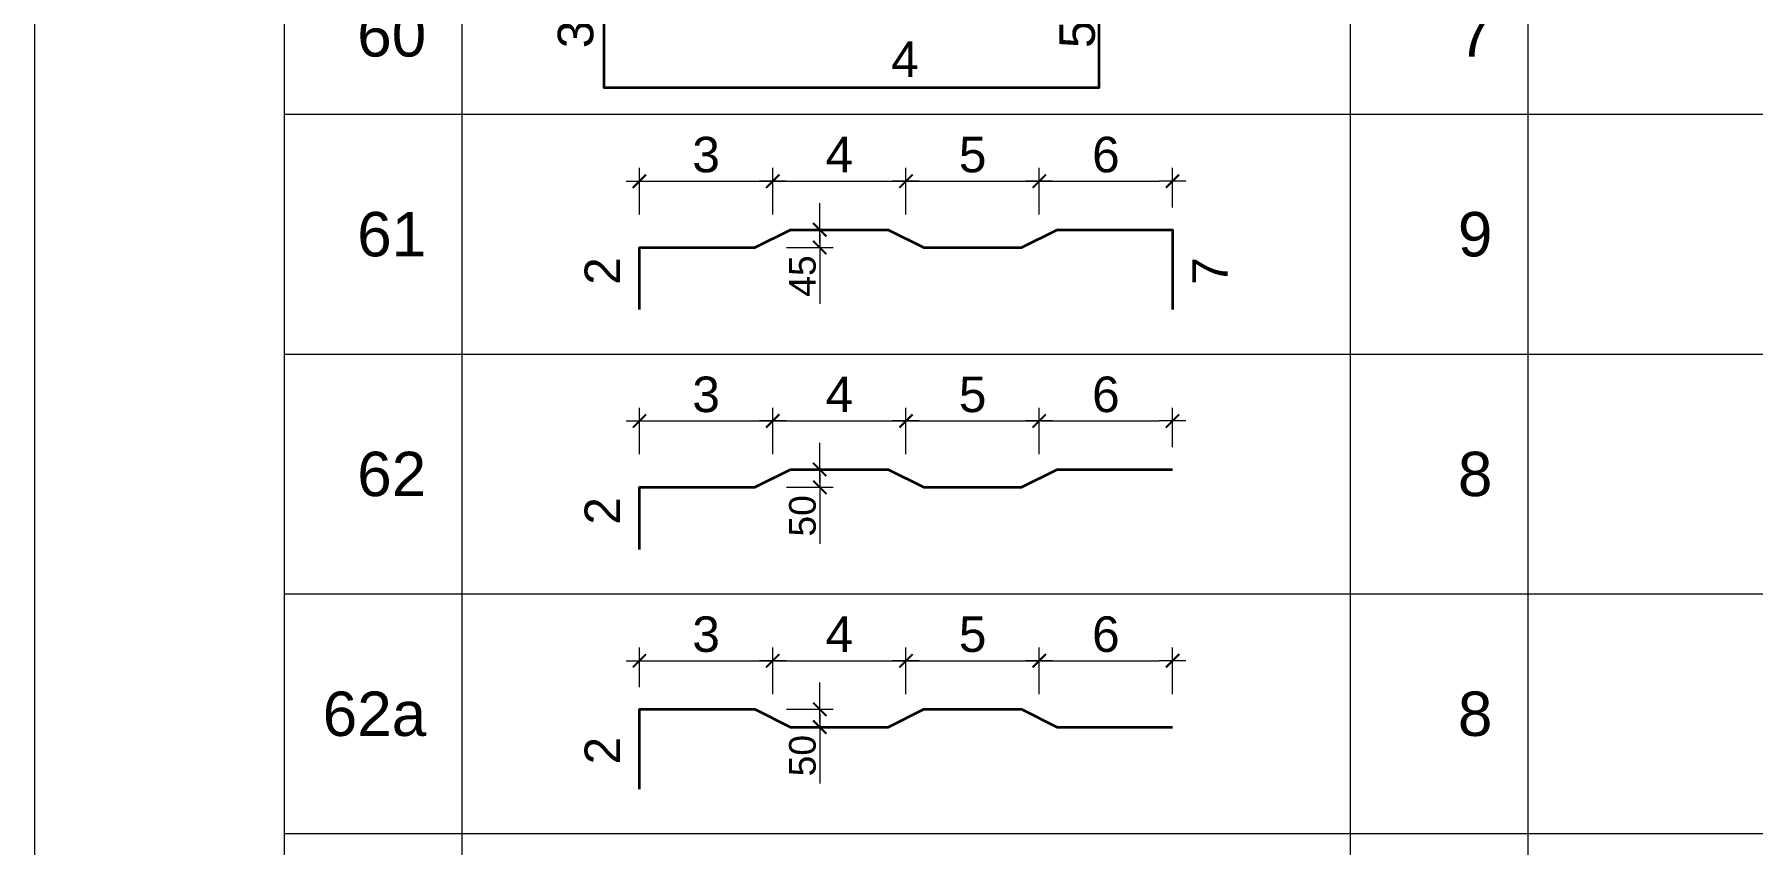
# Model space of a CAD drawing. Header units: millimetres. Extents: x -211477 to 1328726, y -15421 to 98394.
# Drawn here: x -120121 to -115286, y 80267 to 82548 of the extents above; entities that cross this region are included whole.
import ezdxf
from ezdxf.enums import TextEntityAlignment as Align

# ---------------------------------------------------------------- set-up
doc = ezdxf.new("R2010")
doc.units = ezdxf.units.MM
doc.header["$MEASUREMENT"] = 0
for name, color, linetype, lineweight in [('kata_net khung', 3, 'Continuous', 20), ('kata_text', 7, 'Continuous', 30), ('kata_thep chu', 1, 'Continuous', 35), ('NDC_S_DIM', 1, 'Continuous', 9), ('NDC_S_VN TEXT', 7, 'Continuous', 20)]:
    doc.layers.add(name, color=color, linetype=linetype, lineweight=lineweight)
doc.styles.add('ARIAL', font='arial.ttf', dxfattribs={"width": 0.8})
doc.styles.add('kata_text', font='arial.ttf', dxfattribs={"width": 0.8})
doc.dimstyles.new('kata_dim_50', dxfattribs={"dimscale": 50, "dimtxt": 2.5, "dimasz": 1.5, "dimexe": 1.5, "dimexo": 2.5, "dimtad": 1, "dimdec": 0, "dimzin": 0, "dimdsep": 46, "dimtxsty": 'kata_text', "dimblk": 'kata_block_ArchTick', "dimcen": 0.09, "dimdle": 1.2, "dimclrd": 8, "dimclre": 8, "dimclrt": 3, "dimadec": 0, "dimazin": 0, "dimtfac": 1, "dimtdec": 0, "dimtix": 1, "dimtofl": 0, "dimtmove": 0, "dimatfit": 3, "dimfxl": 3.75, "dimfxlon": 1, "dimtolj": 1, "dimtzin": 0, "dimarcsym": 0})

# ---------------------------------------------------------------- blocks, each defined once
blk = doc.blocks.new('dang60')
at = {"layer": 'kata_net khung'}
for p, q in [((0, 0), (0, -900)), ((1405.3, 0), (1405.3, -900)), ((2405.3, 0), (2405.3, -900)), ((7405.3, 0), (7405.3, -900)), ((8405.3, 0), (8405.3, -900)), ((1405.3, -900), (17405.3, -900))]:
    blk.add_line(p, q, dxfattribs=at)
at = {"layer": 'kata_thep chu'}
blk.add_lwpolyline([(3955.3, -150), (3205.3, -150), (3205.3, -750), (5993.2, -750), (5993.2, -150), (7009.9, -150)], dxfattribs=at)
at = {"layer": 'kata_text', "style": 'kata_text'}
blk.add_attdef('003', text='', height=200, rotation=90, dxfattribs=at).set_placement((3205.3, -450), align=Align.BOTTOM_CENTER)
for tag, p in [('002', (3355.3, -225)), ('006', (6318.8, -225))]:
    blk.add_attdef(tag, text='', height=200, dxfattribs=at).set_placement(p, align=Align.TOP_LEFT)
blk.add_attdef('005', text='', height=200, rotation=90, dxfattribs=at).set_placement((5768.2, -450), align=Align.TOP_CENTER)
for tag, p in [('001', (2205.3, -450)), ('007', (8205.3, -450)), ('008', (10205.3, -450)), ('009', (11205.3, -450)), ('010', (12205.3, -450)), ('011', (13205.3, -449.7)), ('012', (15205.3, -450)), ('013', (17205.3, -450))]:
    blk.add_attdef(tag, text='', height=250, dxfattribs=at).set_placement(p, align=Align.MIDDLE_RIGHT)
blk.add_attdef('004', text='', height=200, dxfattribs=at).set_placement((4899.2, -750), align=Align.BOTTOM_CENTER)
blk = doc.blocks.new('kata_block_ArchTick')
at = {"color": 8}
blk.add_line((1, 0), (-1, 0), dxfattribs=at)
at = {"color": 8, "const_width": 0.15}
blk.add_lwpolyline([(-0.5, -0.5), (0.5, 0.5)], dxfattribs=at)
blk = doc.blocks.new('*D301')
at = {"color": 8, "lineweight": -2, "transparency": 16777216}
for p, q in [((3405.3, -564.3), (3405.3, -301.8)), ((3480.3, -376.8), (4080.3, -376.8)), ((4155.3, -564.3), (4155.3, -301.8))]:
    blk.add_line(p, q, dxfattribs=at)
at = {"color": 8, "lineweight": -2, "transparency": 16777216, "xscale": 75, "yscale": 75, "zscale": 75, "rotation": 180}
blk.add_blockref('kata_block_ArchTick', (3405.3, -376.8), dxfattribs=at)
at = {"color": 8, "lineweight": -2, "transparency": 16777216, "xscale": 75, "yscale": 75, "zscale": 75}
blk.add_blockref('kata_block_ArchTick', (4155.3, -376.8), dxfattribs=at)
blk = doc.blocks.new('*D302')
at = {"color": 8, "lineweight": -2, "transparency": 16777216}
for p, q in [((4155.3, -564.3), (4155.3, -301.8)), ((4230.3, -376.8), (4830.3, -376.8)), ((4905.3, -564.3), (4905.3, -301.8))]:
    blk.add_line(p, q, dxfattribs=at)
at = {"color": 8, "lineweight": -2, "transparency": 16777216, "xscale": 75, "yscale": 75, "zscale": 75, "rotation": 180}
blk.add_blockref('kata_block_ArchTick', (4155.3, -376.8), dxfattribs=at)
at = {"color": 8, "lineweight": -2, "transparency": 16777216, "xscale": 75, "yscale": 75, "zscale": 75}
blk.add_blockref('kata_block_ArchTick', (4905.3, -376.8), dxfattribs=at)
blk = doc.blocks.new('*D303')
at = {"color": 8, "lineweight": -2, "transparency": 16777216}
for p, q in [((4905.3, -564.3), (4905.3, -301.8)), ((4980.3, -376.8), (5580.3, -376.8)), ((5655.3, -564.3), (5655.3, -301.8))]:
    blk.add_line(p, q, dxfattribs=at)
at = {"color": 8, "lineweight": -2, "transparency": 16777216, "xscale": 75, "yscale": 75, "zscale": 75, "rotation": 180}
blk.add_blockref('kata_block_ArchTick', (4905.3, -376.8), dxfattribs=at)
at = {"color": 8, "lineweight": -2, "transparency": 16777216, "xscale": 75, "yscale": 75, "zscale": 75}
blk.add_blockref('kata_block_ArchTick', (5655.3, -376.8), dxfattribs=at)
blk = doc.blocks.new('*D304')
at = {"color": 8, "lineweight": -2, "transparency": 16777216}
for p, q in [((5655.3, -564.3), (5655.3, -301.8)), ((5730.3, -376.8), (6330.3, -376.8)), ((6405.3, -525), (6405.3, -301.8))]:
    blk.add_line(p, q, dxfattribs=at)
at = {"color": 8, "lineweight": -2, "transparency": 16777216, "xscale": 75, "yscale": 75, "zscale": 75, "rotation": 180}
blk.add_blockref('kata_block_ArchTick', (5655.3, -376.8), dxfattribs=at)
at = {"color": 8, "lineweight": -2, "transparency": 16777216, "xscale": 75, "yscale": 75, "zscale": 75}
blk.add_blockref('kata_block_ArchTick', (6405.3, -376.8), dxfattribs=at)
blk = doc.blocks.new('*D305')
at = {"color": 8, "lineweight": -2, "transparency": 16777216}
for p, q in [((4419.9, -575), (4419.9, -500)), ((4380.3, -650), (4494.9, -650)), ((4232.4, -750), (4494.9, -750)), ((4419.9, -825), (4419.9, -1068.1))]:
    blk.add_line(p, q, dxfattribs=at)
at = {"color": 8, "lineweight": -2, "transparency": 16777216, "xscale": 75, "yscale": 75, "zscale": 75}
for p, rotation in [((4419.9, -650), 270), ((4419.9, -750), 90)]:
    blk.add_blockref('kata_block_ArchTick', p, dxfattribs=dict(at, rotation=rotation))
blk = doc.blocks.new('*D309')
at = {"color": 8, "lineweight": -2, "transparency": 16777216}
for p, q in [((3405.3, -564.3), (3405.3, -301.8)), ((3480.3, -376.8), (4080.3, -376.8)), ((4155.3, -564.3), (4155.3, -301.8))]:
    blk.add_line(p, q, dxfattribs=at)
at = {"color": 8, "lineweight": -2, "transparency": 16777216, "xscale": 75, "yscale": 75, "zscale": 75, "rotation": 180}
blk.add_blockref('kata_block_ArchTick', (3405.3, -376.8), dxfattribs=at)
at = {"color": 8, "lineweight": -2, "transparency": 16777216, "xscale": 75, "yscale": 75, "zscale": 75}
blk.add_blockref('kata_block_ArchTick', (4155.3, -376.8), dxfattribs=at)
blk = doc.blocks.new('*D308')
at = {"color": 8, "lineweight": -2, "transparency": 16777216}
for p, q in [((4155.3, -564.3), (4155.3, -301.8)), ((4230.3, -376.8), (4830.3, -376.8)), ((4905.3, -564.3), (4905.3, -301.8))]:
    blk.add_line(p, q, dxfattribs=at)
at = {"color": 8, "lineweight": -2, "transparency": 16777216, "xscale": 75, "yscale": 75, "zscale": 75, "rotation": 180}
blk.add_blockref('kata_block_ArchTick', (4155.3, -376.8), dxfattribs=at)
at = {"color": 8, "lineweight": -2, "transparency": 16777216, "xscale": 75, "yscale": 75, "zscale": 75}
blk.add_blockref('kata_block_ArchTick', (4905.3, -376.8), dxfattribs=at)
blk = doc.blocks.new('*D307')
at = {"color": 8, "lineweight": -2, "transparency": 16777216}
for p, q in [((4905.3, -564.3), (4905.3, -301.8)), ((4980.3, -376.8), (5580.3, -376.8)), ((5655.3, -564.3), (5655.3, -301.8))]:
    blk.add_line(p, q, dxfattribs=at)
at = {"color": 8, "lineweight": -2, "transparency": 16777216, "xscale": 75, "yscale": 75, "zscale": 75, "rotation": 180}
blk.add_blockref('kata_block_ArchTick', (4905.3, -376.8), dxfattribs=at)
at = {"color": 8, "lineweight": -2, "transparency": 16777216, "xscale": 75, "yscale": 75, "zscale": 75}
blk.add_blockref('kata_block_ArchTick', (5655.3, -376.8), dxfattribs=at)
blk = doc.blocks.new('*D310')
at = {"color": 8, "lineweight": -2, "transparency": 16777216}
for p, q in [((5655.3, -564.3), (5655.3, -301.8)), ((5730.3, -376.8), (6330.3, -376.8)), ((6405.3, -525), (6405.3, -301.8))]:
    blk.add_line(p, q, dxfattribs=at)
at = {"color": 8, "lineweight": -2, "transparency": 16777216, "xscale": 75, "yscale": 75, "zscale": 75, "rotation": 180}
blk.add_blockref('kata_block_ArchTick', (5655.3, -376.8), dxfattribs=at)
at = {"color": 8, "lineweight": -2, "transparency": 16777216, "xscale": 75, "yscale": 75, "zscale": 75}
blk.add_blockref('kata_block_ArchTick', (6405.3, -376.8), dxfattribs=at)
blk = doc.blocks.new('*D311')
at = {"color": 8, "lineweight": -2, "transparency": 16777216}
for p, q in [((4419.9, -575), (4419.9, -500)), ((4380.3, -650), (4494.9, -650)), ((4232.4, -750), (4494.9, -750)), ((4419.9, -825), (4419.9, -1068.1))]:
    blk.add_line(p, q, dxfattribs=at)
at = {"color": 8, "lineweight": -2, "transparency": 16777216, "xscale": 75, "yscale": 75, "zscale": 75}
for p, rotation in [((4419.9, -650), 270), ((4419.9, -750), 90)]:
    blk.add_blockref('kata_block_ArchTick', p, dxfattribs=dict(at, rotation=rotation))
blk = doc.blocks.new('*D318')
at = {"color": 8, "lineweight": -2, "transparency": 16777216}
for p, q in [((3405.3, -525), (3405.3, -301.8)), ((3480.3, -376.8), (4080.3, -376.8)), ((4155.3, -564.3), (4155.3, -301.8))]:
    blk.add_line(p, q, dxfattribs=at)
at = {"color": 8, "lineweight": -2, "transparency": 16777216, "xscale": 75, "yscale": 75, "zscale": 75, "rotation": 180}
blk.add_blockref('kata_block_ArchTick', (3405.3, -376.8), dxfattribs=at)
at = {"color": 8, "lineweight": -2, "transparency": 16777216, "xscale": 75, "yscale": 75, "zscale": 75}
blk.add_blockref('kata_block_ArchTick', (4155.3, -376.8), dxfattribs=at)
blk = doc.blocks.new('*D314')
at = {"color": 8, "lineweight": -2, "transparency": 16777216}
for p, q in [((4155.3, -564.3), (4155.3, -301.8)), ((4230.3, -376.8), (4830.3, -376.8)), ((4905.3, -564.3), (4905.3, -301.8))]:
    blk.add_line(p, q, dxfattribs=at)
at = {"color": 8, "lineweight": -2, "transparency": 16777216, "xscale": 75, "yscale": 75, "zscale": 75, "rotation": 180}
blk.add_blockref('kata_block_ArchTick', (4155.3, -376.8), dxfattribs=at)
at = {"color": 8, "lineweight": -2, "transparency": 16777216, "xscale": 75, "yscale": 75, "zscale": 75}
blk.add_blockref('kata_block_ArchTick', (4905.3, -376.8), dxfattribs=at)
blk = doc.blocks.new('*D315')
at = {"color": 8, "lineweight": -2, "transparency": 16777216}
for p, q in [((4905.3, -564.3), (4905.3, -301.8)), ((4980.3, -376.8), (5580.3, -376.8)), ((5655.3, -564.3), (5655.3, -301.8))]:
    blk.add_line(p, q, dxfattribs=at)
at = {"color": 8, "lineweight": -2, "transparency": 16777216, "xscale": 75, "yscale": 75, "zscale": 75, "rotation": 180}
blk.add_blockref('kata_block_ArchTick', (4905.3, -376.8), dxfattribs=at)
at = {"color": 8, "lineweight": -2, "transparency": 16777216, "xscale": 75, "yscale": 75, "zscale": 75}
blk.add_blockref('kata_block_ArchTick', (5655.3, -376.8), dxfattribs=at)
blk = doc.blocks.new('*D316')
at = {"color": 8, "lineweight": -2, "transparency": 16777216}
for p, q in [((5655.3, -564.3), (5655.3, -301.8)), ((5730.3, -376.8), (6330.3, -376.8)), ((6405.3, -564.3), (6405.3, -301.8))]:
    blk.add_line(p, q, dxfattribs=at)
at = {"color": 8, "lineweight": -2, "transparency": 16777216, "xscale": 75, "yscale": 75, "zscale": 75, "rotation": 180}
blk.add_blockref('kata_block_ArchTick', (5655.3, -376.8), dxfattribs=at)
at = {"color": 8, "lineweight": -2, "transparency": 16777216, "xscale": 75, "yscale": 75, "zscale": 75}
blk.add_blockref('kata_block_ArchTick', (6405.3, -376.8), dxfattribs=at)
blk = doc.blocks.new('*D317')
at = {"color": 8, "lineweight": -2, "transparency": 16777216}
for p, q in [((4419.9, -575), (4419.9, -500)), ((4232.4, -650), (4494.9, -650)), ((4380.3, -750), (4494.9, -750)), ((4419.9, -825), (4419.9, -1068.1))]:
    blk.add_line(p, q, dxfattribs=at)
at = {"color": 8, "lineweight": -2, "transparency": 16777216, "xscale": 75, "yscale": 75, "zscale": 75}
for p, rotation in [((4419.9, -650), 270), ((4419.9, -750), 90)]:
    blk.add_blockref('kata_block_ArchTick', p, dxfattribs=dict(at, rotation=rotation))
blk = doc.blocks.new('dang63')
at = {"layer": 'kata_net khung'}
for p, q in [((0, 0), (0, -1350)), ((1405.3, 0), (1405.3, -1350)), ((2405.3, 0), (2405.3, -1350)), ((7405.3, 0), (7405.3, -1350)), ((8405.3, 0), (8405.3, -1350))]:
    blk.add_line(p, q, dxfattribs=at)
at = {"layer": 'kata_text', "style": 'kata_text'}
for tag, p in [('002', (3780.3, -226.8)), ('003', (4530.3, -226.8)), ('004', (5280.3, -226.8)), ('005', (6030.3, -226.8))]:
    blk.add_attdef(tag, text='', height=200, dxfattribs=at).set_placement(p, align=Align.MIDDLE_CENTER)
for tag, p in [('001', (2205.3, -675)), ('007', (8205.3, -675)), ('008', (10205.3, -675)), ('009', (11205.3, -675)), ('010', (12205.3, -675)), ('011', (13205.3, -674.7)), ('012', (15205.3, -675)), ('013', (17205.3, -675))]:
    blk.add_attdef(tag, text='', height=250, dxfattribs=at).set_placement(p, align=Align.MIDDLE_RIGHT)
blk.add_attdef('006', text='', height=150, rotation=90, dxfattribs=at).set_placement((4322.1, -794.3), align=Align.MIDDLE_RIGHT)
blk = doc.blocks.new('dang61')
at = {"layer": 'kata_net khung'}
for p, q in [((0, 0), (0, -1350)), ((1405.3, 0), (1405.3, -1350)), ((2405.3, 0), (2405.3, -1350)), ((7405.3, 0), (7405.3, -1350)), ((8405.3, 0), (8405.3, -1350)), ((1405.3, -1350), (17405.3, -1350))]:
    blk.add_line(p, q, dxfattribs=at)
at = {"layer": 'kata_thep chu'}
blk.add_lwpolyline([(3405.3, -1100), (3405.3, -750), (4055.3, -750), (4255.3, -650), (4805.3, -650), (5005.3, -750), (5555.3, -750), (5755.3, -650), (6405.3, -650), (6405.3, -1100)], dxfattribs=at)
at = {"layer": 'kata_text', "style": 'kata_text'}
for tag, p in [('003', (3780.3, -226.8)), ('004', (4530.3, -226.8)), ('005', (5280.3, -226.8)), ('006', (6030.3, -226.8))]:
    blk.add_attdef(tag, text='', height=200, dxfattribs=at).set_placement(p, align=Align.MIDDLE_CENTER)
for tag, p in [('001', (2205.3, -675)), ('009', (8205.3, -675)), ('010', (10205.3, -675)), ('011', (11205.3, -675)), ('012', (12205.3, -675)), ('013', (13205.3, -674.7)), ('014', (15205.3, -675)), ('015', (17205.3, -675))]:
    blk.add_attdef(tag, text='', height=250, dxfattribs=at).set_placement(p, align=Align.MIDDLE_RIGHT)
for tag, p in [('002', (3196.3, -882.7)), ('007', (6616.3, -882.7))]:
    blk.add_attdef(tag, text='', height=200, rotation=90, dxfattribs=at).set_placement(p, align=Align.MIDDLE_CENTER)
blk.add_attdef('008', text='', height=150, rotation=90, dxfattribs=at).set_placement((4322.1, -794.3), align=Align.MIDDLE_RIGHT)
dim = blk.add_linear_dim(base=(4155.3, -376.8), p1=(3405.3, -750), p2=(4155.3, -700), text=' ', dimstyle='kata_dim_50')
dim.commit()
dim.dimension.update_dxf_attribs({"geometry": '*D301', "text_midpoint": (3780.3, -376.8)})
for base, p1, p2, picture, middle in [((4905.3, -376.8), (4155.3, -700), (4905.3, -700), '*D302', (4530.3, -376.8)), ((5655.3, -376.8), (4905.3, -700), (5655.3, -700), '*D303', (5280.3, -376.8)), ((6405.3, -376.8), (5655.3, -700), (6405.3, -650), '*D304', (6030.3, -376.8))]:
    dim = blk.add_linear_dim(base=base, p1=p1, p2=p2, text=' ', dimstyle='kata_dim_50', override={"dimtmove": 1})
    dim.commit()
    dim.dimension.update_dxf_attribs({"geometry": picture, "text_midpoint": middle})
dim = blk.add_linear_dim(base=(4419.9, -750), p1=(4255.3, -650), p2=(4055.3, -750), angle=90, text=' ', dimstyle='kata_dim_50')
dim.commit()
dim.dimension.update_dxf_attribs({"geometry": '*D305', "text_midpoint": (4419.9, -1036.8), "dimtype": 160})
blk = doc.blocks.new('dang62')
at = {"layer": 'kata_net khung'}
for p, q in [((0, 0), (0, -1350)), ((1405.3, 0), (1405.3, -1350)), ((2405.3, 0), (2405.3, -1350)), ((7405.3, 0), (7405.3, -1350)), ((8405.3, 0), (8405.3, -1350)), ((1405.3, -1350), (17405.3, -1350))]:
    blk.add_line(p, q, dxfattribs=at)
at = {"layer": 'kata_thep chu'}
blk.add_lwpolyline([(3405.3, -1100), (3405.3, -750), (4055.3, -750), (4255.3, -650), (4805.3, -650), (5005.3, -750), (5555.3, -750), (5755.3, -650), (6405.3, -650)], dxfattribs=at)
at = {"layer": 'kata_text', "style": 'kata_text'}
for tag, p in [('003', (3780.3, -226.8)), ('004', (4530.3, -226.8)), ('005', (5280.3, -226.8)), ('006', (6030.3, -226.8))]:
    blk.add_attdef(tag, text='', height=200, dxfattribs=at).set_placement(p, align=Align.MIDDLE_CENTER)
for tag, p in [('001', (2205.3, -675)), ('008', (8205.3, -675)), ('009', (10205.3, -675)), ('010', (11205.3, -675)), ('011', (12205.3, -675)), ('012', (13205.3, -674.7)), ('013', (15205.3, -675)), ('014', (17205.3, -675))]:
    blk.add_attdef(tag, text='', height=250, dxfattribs=at).set_placement(p, align=Align.MIDDLE_RIGHT)
blk.add_attdef('002', text='', height=200, rotation=90, dxfattribs=at).set_placement((3196.3, -882.7), align=Align.MIDDLE_CENTER)
blk.add_attdef('007', text='', height=150, rotation=90, dxfattribs=at).set_placement((4322.1, -794.3), align=Align.MIDDLE_RIGHT)
dim = blk.add_linear_dim(base=(4155.3, -376.8), p1=(3405.3, -750), p2=(4155.3, -700), text=' ', dimstyle='kata_dim_50')
dim.commit()
dim.dimension.update_dxf_attribs({"geometry": '*D309', "text_midpoint": (3780.3, -376.8)})
for base, p1, p2, picture, middle in [((4905.3, -376.8), (4155.3, -700), (4905.3, -700), '*D308', (4530.3, -376.8)), ((5655.3, -376.8), (4905.3, -700), (5655.3, -700), '*D307', (5280.3, -376.8)), ((6405.3, -376.8), (5655.3, -700), (6405.3, -650), '*D310', (6030.3, -376.8))]:
    dim = blk.add_linear_dim(base=base, p1=p1, p2=p2, text=' ', dimstyle='kata_dim_50', override={"dimtmove": 1})
    dim.commit()
    dim.dimension.update_dxf_attribs({"geometry": picture, "text_midpoint": middle})
dim = blk.add_linear_dim(base=(4419.9, -750), p1=(4255.3, -650), p2=(4055.3, -750), angle=90, text=' ', dimstyle='kata_dim_50')
dim.commit()
dim.dimension.update_dxf_attribs({"geometry": '*D311', "text_midpoint": (4419.9, -1036.8), "dimtype": 160})
blk = doc.blocks.new('dang62a')
at = {"layer": 'kata_net khung'}
for p, q in [((0, 0), (0, -1350)), ((1405.3, 0), (1405.3, -1350)), ((2405.3, 0), (2405.3, -1350)), ((7405.3, 0), (7405.3, -1350)), ((8405.3, 0), (8405.3, -1350)), ((1405.3, -1350), (17405.3, -1350))]:
    blk.add_line(p, q, dxfattribs=at)
at = {"layer": 'kata_thep chu'}
blk.add_lwpolyline([(3405.3, -1100), (3405.3, -650), (4055.3, -650), (4255.3, -750), (4805.3, -750), (5005.3, -650), (5555.3, -650), (5755.3, -750), (6405.3, -750)], dxfattribs=at)
at = {"layer": 'kata_text', "style": 'kata_text'}
for tag, p in [('003', (3780.3, -226.8)), ('004', (4530.3, -226.8)), ('005', (5280.3, -226.8)), ('006', (6030.3, -226.8))]:
    blk.add_attdef(tag, text='', height=200, dxfattribs=at).set_placement(p, align=Align.MIDDLE_CENTER)
for tag, p in [('001', (2205.3, -675)), ('008', (8205.3, -675)), ('009', (10205.3, -675)), ('010', (11205.3, -675)), ('011', (12205.3, -675)), ('012', (13205.3, -674.7)), ('013', (15205.3, -675)), ('014', (17205.3, -675))]:
    blk.add_attdef(tag, text='', height=250, dxfattribs=at).set_placement(p, align=Align.MIDDLE_RIGHT)
blk.add_attdef('002', text='', height=200, rotation=90, dxfattribs=at).set_placement((3196.3, -882.7), align=Align.MIDDLE_CENTER)
blk.add_attdef('007', text='', height=150, rotation=90, dxfattribs=at).set_placement((4322.1, -794.3), align=Align.MIDDLE_RIGHT)
dim = blk.add_linear_dim(base=(4155.3, -376.8), p1=(3405.3, -650), p2=(4155.3, -700), text=' ', dimstyle='kata_dim_50')
dim.commit()
dim.dimension.update_dxf_attribs({"geometry": '*D318', "text_midpoint": (3780.3, -376.8)})
for base, p1, p2, picture, middle in [((4905.3, -376.8), (4155.3, -700), (4905.3, -700), '*D314', (4530.3, -376.8)), ((5655.3, -376.8), (4905.3, -700), (5655.3, -700), '*D315', (5280.3, -376.8)), ((6405.3, -376.8), (5655.3, -700), (6405.3, -750), '*D316', (6030.3, -376.8))]:
    dim = blk.add_linear_dim(base=base, p1=p1, p2=p2, text=' ', dimstyle='kata_dim_50', override={"dimtmove": 1})
    dim.commit()
    dim.dimension.update_dxf_attribs({"geometry": picture, "text_midpoint": middle})
dim = blk.add_linear_dim(base=(4419.9, -750), p1=(4055.3, -650), p2=(4255.3, -750), angle=90, text=' ', dimstyle='kata_dim_50')
dim.commit()
dim.dimension.update_dxf_attribs({"geometry": '*D317', "text_midpoint": (4419.9, -1036.8), "dimtype": 160})

msp = doc.modelspace()

# ---------------------------------------------------------------- block references
at = {"layer": 'NDC_S_DIM'}
ref = msp.add_blockref('dang60', (-120121.1, 82773.4), dxfattribs=dict(at, xscale=0.5, yscale=0.5, zscale=0.5))
ref.add_attrib('001', '60', dxfattribs={"layer": 'NDC_S_VN TEXT', "height": 125, "style": 'ARIAL'}).set_placement((-119018.4, 82548.4), align=Align.MIDDLE_RIGHT)
ref.add_attrib('003', '3', dxfattribs={"layer": 'NDC_S_VN TEXT', "height": 100, "rotation": 90, "style": 'ARIAL'}).set_placement((-118518.4, 82548.4), align=Align.BOTTOM_CENTER)
ref.add_attrib('004', '4', dxfattribs={"layer": 'NDC_S_VN TEXT', "height": 100, "style": 'ARIAL'}).set_placement((-117671.5, 82398.4), align=Align.BOTTOM_CENTER)
ref.add_attrib('005', '5', dxfattribs={"layer": 'NDC_S_VN TEXT', "height": 100, "rotation": 90, "style": 'ARIAL'}).set_placement((-117237, 82548.4), align=Align.TOP_CENTER)
ref.add_attrib('007', '7', dxfattribs={"layer": 'NDC_S_VN TEXT', "height": 125, "style": 'ARIAL'}).set_placement((-116018.4, 82548.4), align=Align.MIDDLE_RIGHT)
ref = msp.add_blockref('dang61', (-120121.1, 82323.4), dxfattribs=dict(at, xscale=0.5, yscale=0.5, zscale=0.5))
ref.add_attrib('001', '61', dxfattribs={"layer": 'NDC_S_VN TEXT', "height": 125, "style": 'ARIAL'}).set_placement((-119018.4, 81985.9), align=Align.MIDDLE_RIGHT)
ref.add_attrib('002', '2', dxfattribs={"layer": 'NDC_S_VN TEXT', "height": 100, "rotation": 90, "style": 'ARIAL'}).set_placement((-118522.9, 81882), align=Align.MIDDLE_CENTER)
ref.add_attrib('003', '3', dxfattribs={"layer": 'NDC_S_VN TEXT', "height": 100, "style": 'ARIAL'}).set_placement((-118230.9, 82210), align=Align.MIDDLE_CENTER)
ref.add_attrib('004', '4', dxfattribs={"layer": 'NDC_S_VN TEXT', "height": 100, "style": 'ARIAL'}).set_placement((-117855.9, 82210), align=Align.MIDDLE_CENTER)
ref.add_attrib('005', '5', dxfattribs={"layer": 'NDC_S_VN TEXT', "height": 100, "style": 'ARIAL'}).set_placement((-117480.9, 82210), align=Align.MIDDLE_CENTER)
ref.add_attrib('006', '6', dxfattribs={"layer": 'NDC_S_VN TEXT', "height": 100, "style": 'ARIAL'}).set_placement((-117105.9, 82210), align=Align.MIDDLE_CENTER)
ref.add_attrib('007', '7', dxfattribs={"layer": 'NDC_S_VN TEXT', "height": 100, "rotation": 90, "style": 'ARIAL'}).set_placement((-116812.9, 81882), align=Align.MIDDLE_CENTER)
ref.add_attrib('008', '45', dxfattribs={"layer": 'NDC_S_VN TEXT', "height": 75, "rotation": 90, "style": 'ARIAL'}).set_placement((-117960, 81926.2), align=Align.MIDDLE_RIGHT)
ref.add_attrib('009', '9', dxfattribs={"layer": 'NDC_S_VN TEXT', "height": 125, "style": 'ARIAL'}).set_placement((-116018.4, 81985.9), align=Align.MIDDLE_RIGHT)
ref = msp.add_blockref('dang62', (-120121.1, 81648.4), dxfattribs=dict(at, xscale=0.5, yscale=0.5, zscale=0.5))
ref.add_attrib('001', '62', dxfattribs={"layer": 'NDC_S_VN TEXT', "height": 125, "style": 'ARIAL'}).set_placement((-119018.4, 81310.9), align=Align.MIDDLE_RIGHT)
ref.add_attrib('002', '2', dxfattribs={"layer": 'NDC_S_VN TEXT', "height": 100, "rotation": 90, "style": 'ARIAL'}).set_placement((-118522.9, 81207), align=Align.MIDDLE_CENTER)
ref.add_attrib('003', '3', dxfattribs={"layer": 'NDC_S_VN TEXT', "height": 100, "style": 'ARIAL'}).set_placement((-118230.9, 81535), align=Align.MIDDLE_CENTER)
ref.add_attrib('004', '4', dxfattribs={"layer": 'NDC_S_VN TEXT', "height": 100, "style": 'ARIAL'}).set_placement((-117855.9, 81535), align=Align.MIDDLE_CENTER)
ref.add_attrib('005', '5', dxfattribs={"layer": 'NDC_S_VN TEXT', "height": 100, "style": 'ARIAL'}).set_placement((-117480.9, 81535), align=Align.MIDDLE_CENTER)
ref.add_attrib('006', '6', dxfattribs={"layer": 'NDC_S_VN TEXT', "height": 100, "style": 'ARIAL'}).set_placement((-117105.9, 81535), align=Align.MIDDLE_CENTER)
ref.add_attrib('007', '50', dxfattribs={"layer": 'NDC_S_VN TEXT', "height": 75, "rotation": 90, "style": 'ARIAL'}).set_placement((-117960, 81251.2), align=Align.MIDDLE_RIGHT)
ref.add_attrib('008', '8', dxfattribs={"layer": 'NDC_S_VN TEXT', "height": 125, "style": 'ARIAL'}).set_placement((-116018.4, 81310.9), align=Align.MIDDLE_RIGHT)
ref = msp.add_blockref('dang62a', (-120121.1, 80973.4), dxfattribs=dict(at, xscale=0.5, yscale=0.5, zscale=0.5))
ref.add_attrib('001', '62a', dxfattribs={"layer": 'NDC_S_VN TEXT', "height": 125, "style": 'ARIAL'}).set_placement((-119018.4, 80635.9), align=Align.MIDDLE_RIGHT)
ref.add_attrib('002', '2', dxfattribs={"layer": 'NDC_S_VN TEXT', "height": 100, "rotation": 90, "style": 'ARIAL'}).set_placement((-118522.9, 80532), align=Align.MIDDLE_CENTER)
ref.add_attrib('003', '3', dxfattribs={"layer": 'NDC_S_VN TEXT', "height": 100, "style": 'ARIAL'}).set_placement((-118230.9, 80860), align=Align.MIDDLE_CENTER)
ref.add_attrib('004', '4', dxfattribs={"layer": 'NDC_S_VN TEXT', "height": 100, "style": 'ARIAL'}).set_placement((-117855.9, 80860), align=Align.MIDDLE_CENTER)
ref.add_attrib('005', '5', dxfattribs={"layer": 'NDC_S_VN TEXT', "height": 100, "style": 'ARIAL'}).set_placement((-117480.9, 80860), align=Align.MIDDLE_CENTER)
ref.add_attrib('006', '6', dxfattribs={"layer": 'NDC_S_VN TEXT', "height": 100, "style": 'ARIAL'}).set_placement((-117105.9, 80860), align=Align.MIDDLE_CENTER)
ref.add_attrib('007', '50', dxfattribs={"layer": 'NDC_S_VN TEXT', "height": 75, "rotation": 90, "style": 'ARIAL'}).set_placement((-117960, 80576.2), align=Align.MIDDLE_RIGHT)
ref.add_attrib('008', '8', dxfattribs={"layer": 'NDC_S_VN TEXT', "height": 125, "style": 'ARIAL'}).set_placement((-116018.4, 80635.9), align=Align.MIDDLE_RIGHT)
at = {"layer": 'NDC_S_DIM', "xscale": 0.5, "yscale": 0.5, "zscale": 0.5}
msp.add_blockref('dang63', (-120121.1, 80298.4), dxfattribs=at)

doc.saveas('drawing.dxf')
